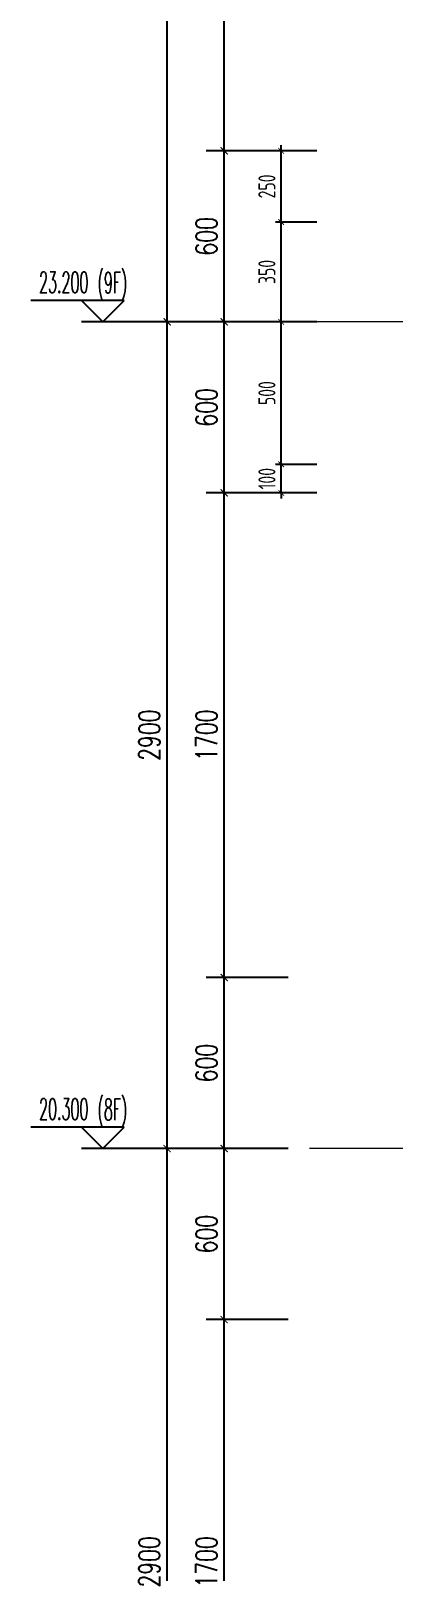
# Model space of a CAD drawing. Extents: x -1307975 to -76406, y -96289 to 379359.
# Drawn here: x -632986 to -631715, y 268298 to 273702 of the extents above; entities that cross this region are included whole.
import ezdxf

# ---------------------------------------------------------------- set-up
doc = ezdxf.new("R2010")
doc.units = 0
doc.header["$LTSCALE"] = 1000
doc.linetypes.add('DOTE', pattern=[2.42, 2, -0.2, 0.02, -0.2])
doc.layers.get('0').update_dxf_attribs({"linetype": 'CONTINUOUS'})
doc.layers.get('DEFPOINTS').update_dxf_attribs({"linetype": 'CONTINUOUS'})
for name, color, linetype in [('DIM', 2, 'CONTINUOUS'), ('DIM_ELEV', 3, 'CONTINUOUS'), ('PUB_DIM', 3, 'CONTINUOUS'), ('PUB_TEXT', 2, 'CONTINUOUS')]:
    doc.layers.add(name, color=color, linetype=linetype)
doc.layers.add('DOTE', color=19, linetype='DOTE', lineweight=9)
doc.styles.add('_TCH_DIM', font='SIMPLEX.shx', dxfattribs={"width": 0.7, "bigfont": 'GBCBIG.shx'})
doc.styles.add('_TCH_DIM_T3', font='SIMPLEX', dxfattribs={"width": 0.705882, "bigfont": 'GBCBIG'})
doc.styles.add('TSSD_DIMENSION', font='Tssdeng.shx', dxfattribs={"width": 0.7, "bigfont": 'tssdchn.shx'})
doc.dimstyles.new('_TCH_ARCH&&25', dxfattribs={"dimtxt": 74.375, "dimasz": 25, "dimexe": 62.5, "dimexo": 75, "dimgap": 25, "dimtad": 1, "dimdec": 0, "dimzin": 0, "dimdsep": 46, "dimtxsty": '_TCH_DIM_T3', "dimblk": 'ARCHTICK', "dimcen": 0.09, "dimclrt": 7, "dimazin": 0, "dimtfac": 1, "dimtdec": 0, "dimtix": 1, "dimtmove": 2, "dimatfit": 3, "dimldrblk": 'ARCHTICK', "dimfxl": 1, "dimtolj": 1, "dimtzin": 0, "dimarcsym": 0})
doc.dimstyles.new('TSSD_20_20', dxfattribs={"dimtxt": 60, "dimasz": 20, "dimexe": 20, "dimexo": 50, "dimgap": 20, "dimtad": 1, "dimdec": 0, "dimzin": 0, "dimdsep": 46, "dimtxsty": 'TSSD_DIMENSION', "dimblk": 'ARCHTICK', "dimblk1": 'ARCHTICK', "dimblk2": 'ARCHTICK', "dimcen": 0, "dimdle": 20, "dimclrt": 7, "dimadec": 0, "dimazin": 0, "dimtfac": 1, "dimtdec": 0, "dimtix": 1, "dimtmove": 2, "dimatfit": 3, "dimfxl": 1, "dimtolj": 1, "dimtzin": 0, "dimarcsym": 0})

# ---------------------------------------------------------------- blocks, each defined once
blk = doc.blocks.new('_ArchTick')
at = {"color": 0, "linetype": 'ByBlock', "const_width": 0.15}
blk.add_lwpolyline([(-0.5, -0.5), (0.5, 0.5)], dxfattribs=at)
blk = doc.blocks.new('*D3289')
at = {"layer": 'DEFPOINTS', "color": 0, "transparency": 16777216}
for p in [(-632107.8, 273280.7), (-631933.2, 273280.7), (-631933.2, 273030.7)]:
    blk.add_point(p, dxfattribs=at)
at = {"layer": 'DIM', "color": 0, "lineweight": -2, "transparency": 16777216}
for p, q in [((-631983.2, 273280.7), (-632127.8, 273280.7)), ((-632107.8, 273010.7), (-632107.8, 273300.7)), ((-631983.2, 273030.7), (-632127.8, 273030.7))]:
    blk.add_line(p, q, dxfattribs=at)
at = {"layer": 'DIM', "color": 0, "lineweight": -2, "transparency": 16777216, "xscale": 20, "yscale": 20, "zscale": 20}
for p, rotation in [((-632107.8, 273280.7), 90), ((-632107.8, 273030.7), 270)]:
    blk.add_blockref('_ArchTick', p, dxfattribs=dict(at, rotation=rotation))
at = {"layer": 'DIM', "color": 7, "transparency": 16777216, "insert": (-632157.8, 273155.7), "char_height": 60, "attachment_point": 5, "rotation": 90, "style": 'TSSD_DIMENSION'}
blk.add_mtext('\\A1;250', dxfattribs=at)
blk = doc.blocks.new('*D3290')
at = {"layer": 'DEFPOINTS', "color": 0, "transparency": 16777216}
for p in [(-632107.8, 273030.7), (-631933.2, 273030.7), (-631933.2, 272680.7)]:
    blk.add_point(p, dxfattribs=at)
at = {"layer": 'DIM', "color": 0, "lineweight": -2, "transparency": 16777216}
for p, q in [((-632107.8, 272660.7), (-632107.8, 273050.7)), ((-631983.2, 273030.7), (-632127.8, 273030.7)), ((-631983.2, 272680.7), (-632127.8, 272680.7))]:
    blk.add_line(p, q, dxfattribs=at)
at = {"layer": 'DIM', "color": 0, "lineweight": -2, "transparency": 16777216, "xscale": 20, "yscale": 20, "zscale": 20}
for p, rotation in [((-632107.8, 273030.7), 90), ((-632107.8, 272680.7), 270)]:
    blk.add_blockref('_ArchTick', p, dxfattribs=dict(at, rotation=rotation))
at = {"layer": 'DIM', "color": 7, "transparency": 16777216, "insert": (-632157.8, 272855.7), "char_height": 60, "attachment_point": 5, "rotation": 90, "style": 'TSSD_DIMENSION'}
blk.add_mtext('\\A1;350', dxfattribs=at)
blk = doc.blocks.new('*D3291')
at = {"layer": 'DEFPOINTS', "color": 0, "transparency": 16777216}
for p in [(-632107.8, 272680.7), (-631933.2, 272680.7), (-631933.2, 272180.7)]:
    blk.add_point(p, dxfattribs=at)
at = {"layer": 'DIM', "color": 0, "lineweight": -2, "transparency": 16777216}
for p, q in [((-631983.2, 272680.7), (-632127.8, 272680.7)), ((-632107.8, 272160.7), (-632107.8, 272700.7)), ((-631983.2, 272180.7), (-632127.8, 272180.7))]:
    blk.add_line(p, q, dxfattribs=at)
at = {"layer": 'DIM', "color": 0, "lineweight": -2, "transparency": 16777216, "xscale": 20, "yscale": 20, "zscale": 20}
for p, rotation in [((-632107.8, 272680.7), 90), ((-632107.8, 272180.7), 270)]:
    blk.add_blockref('_ArchTick', p, dxfattribs=dict(at, rotation=rotation))
at = {"layer": 'DIM', "color": 7, "transparency": 16777216, "insert": (-632157.8, 272430.7), "char_height": 60, "attachment_point": 5, "rotation": 90, "style": 'TSSD_DIMENSION'}
blk.add_mtext('\\A1;500', dxfattribs=at)
blk = doc.blocks.new('*D3307')
at = {"layer": 'DEFPOINTS', "color": 0, "transparency": 16777216}
for p in [(-632307.8, 269180.7), (-632007.8, 269180.7), (-632007.8, 267480.7)]:
    blk.add_point(p, dxfattribs=at)
at = {"layer": 'PUB_DIM', "color": 0, "lineweight": -2, "transparency": 16777216}
for p, q in [((-632082.8, 269180.7), (-632370.3, 269180.7)), ((-632307.8, 267480.7), (-632307.8, 269180.7)), ((-632082.8, 267480.7), (-632370.3, 267480.7))]:
    blk.add_line(p, q, dxfattribs=at)
at = {"layer": 'PUB_DIM', "color": 0, "lineweight": -2, "transparency": 16777216, "xscale": 25, "yscale": 25, "zscale": 25}
for p, rotation in [((-632307.8, 269180.7), 90), ((-632307.8, 267480.7), 270)]:
    blk.add_blockref('_ArchTick', p, dxfattribs=dict(at, rotation=rotation))
at = {"layer": 'PUB_DIM', "color": 7, "transparency": 16777216, "insert": (-632370, 268330.7), "char_height": 74.38, "attachment_point": 5, "rotation": 90, "style": '_TCH_DIM_T3'}
blk.add_mtext('\\A1;1700', dxfattribs=at)
blk = doc.blocks.new('*D3308')
at = {"layer": 'DEFPOINTS', "color": 0, "transparency": 16777216}
for p in [(-632307.8, 269780.7), (-632007.8, 269780.7), (-632007.8, 269180.7)]:
    blk.add_point(p, dxfattribs=at)
at = {"layer": 'PUB_DIM', "color": 0, "lineweight": -2, "transparency": 16777216}
for p, q in [((-632082.8, 269780.7), (-632370.3, 269780.7)), ((-632307.8, 269180.7), (-632307.8, 269780.7)), ((-632082.8, 269180.7), (-632370.3, 269180.7))]:
    blk.add_line(p, q, dxfattribs=at)
at = {"layer": 'PUB_DIM', "color": 0, "lineweight": -2, "transparency": 16777216, "xscale": 25, "yscale": 25, "zscale": 25}
for p, rotation in [((-632307.8, 269780.7), 90), ((-632307.8, 269180.7), 270)]:
    blk.add_blockref('_ArchTick', p, dxfattribs=dict(at, rotation=rotation))
at = {"layer": 'PUB_DIM', "color": 7, "transparency": 16777216, "insert": (-632370, 269480.7), "char_height": 74.38, "attachment_point": 5, "rotation": 90, "style": '_TCH_DIM_T3'}
blk.add_mtext('\\A1;600', dxfattribs=at)
blk = doc.blocks.new('*D3309')
at = {"layer": 'DEFPOINTS', "color": 0, "transparency": 16777216}
for p in [(-632307.8, 270380.7), (-632007.8, 270380.7), (-632007.8, 269780.7)]:
    blk.add_point(p, dxfattribs=at)
at = {"layer": 'PUB_DIM', "color": 0, "lineweight": -2, "transparency": 16777216}
for p, q in [((-632082.8, 270380.7), (-632370.3, 270380.7)), ((-632307.8, 269780.7), (-632307.8, 270380.7)), ((-632082.8, 269780.7), (-632370.3, 269780.7))]:
    blk.add_line(p, q, dxfattribs=at)
at = {"layer": 'PUB_DIM', "color": 0, "lineweight": -2, "transparency": 16777216, "xscale": 25, "yscale": 25, "zscale": 25}
for p, rotation in [((-632307.8, 270380.7), 90), ((-632307.8, 269780.7), 270)]:
    blk.add_blockref('_ArchTick', p, dxfattribs=dict(at, rotation=rotation))
at = {"layer": 'PUB_DIM', "color": 7, "transparency": 16777216, "insert": (-632370, 270080.7), "char_height": 74.38, "attachment_point": 5, "rotation": 90, "style": '_TCH_DIM_T3'}
blk.add_mtext('\\A1;600', dxfattribs=at)
blk = doc.blocks.new('*D3310')
at = {"layer": 'DEFPOINTS', "color": 0, "transparency": 16777216}
for p in [(-632307.8, 272080.7), (-632007.8, 272080.7), (-632007.8, 270380.7)]:
    blk.add_point(p, dxfattribs=at)
at = {"layer": 'PUB_DIM', "color": 0, "lineweight": -2, "transparency": 16777216}
for p, q in [((-632082.8, 272080.7), (-632370.3, 272080.7)), ((-632307.8, 270380.7), (-632307.8, 272080.7)), ((-632082.8, 270380.7), (-632370.3, 270380.7))]:
    blk.add_line(p, q, dxfattribs=at)
at = {"layer": 'PUB_DIM', "color": 0, "lineweight": -2, "transparency": 16777216, "xscale": 25, "yscale": 25, "zscale": 25}
for p, rotation in [((-632307.8, 272080.7), 90), ((-632307.8, 270380.7), 270)]:
    blk.add_blockref('_ArchTick', p, dxfattribs=dict(at, rotation=rotation))
at = {"layer": 'PUB_DIM', "color": 7, "transparency": 16777216, "insert": (-632370, 271230.7), "char_height": 74.38, "attachment_point": 5, "rotation": 90, "style": '_TCH_DIM_T3'}
blk.add_mtext('\\A1;1700', dxfattribs=at)
blk = doc.blocks.new('*D3311')
at = {"layer": 'DEFPOINTS', "color": 0, "transparency": 16777216}
for p in [(-632307.8, 272680.7), (-632007.8, 272680.7), (-632007.8, 272080.7)]:
    blk.add_point(p, dxfattribs=at)
at = {"layer": 'PUB_DIM', "color": 0, "lineweight": -2, "transparency": 16777216}
for p, q in [((-632082.8, 272680.7), (-632370.3, 272680.7)), ((-632307.8, 272080.7), (-632307.8, 272680.7)), ((-632082.8, 272080.7), (-632370.3, 272080.7))]:
    blk.add_line(p, q, dxfattribs=at)
at = {"layer": 'PUB_DIM', "color": 0, "lineweight": -2, "transparency": 16777216, "xscale": 25, "yscale": 25, "zscale": 25}
for p, rotation in [((-632307.8, 272680.7), 90), ((-632307.8, 272080.7), 270)]:
    blk.add_blockref('_ArchTick', p, dxfattribs=dict(at, rotation=rotation))
at = {"layer": 'PUB_DIM', "color": 7, "transparency": 16777216, "insert": (-632370, 272380.7), "char_height": 74.38, "attachment_point": 5, "rotation": 90, "style": '_TCH_DIM_T3'}
blk.add_mtext('\\A1;600', dxfattribs=at)
blk = doc.blocks.new('*D3312')
at = {"layer": 'DEFPOINTS', "color": 0, "transparency": 16777216}
for p in [(-632307.8, 273280.7), (-632007.8, 273280.7), (-632007.8, 272680.7)]:
    blk.add_point(p, dxfattribs=at)
at = {"layer": 'PUB_DIM', "color": 0, "lineweight": -2, "transparency": 16777216}
for p, q in [((-632082.8, 273280.7), (-632370.3, 273280.7)), ((-632307.8, 272680.7), (-632307.8, 273280.7)), ((-632082.8, 272680.7), (-632370.3, 272680.7))]:
    blk.add_line(p, q, dxfattribs=at)
at = {"layer": 'PUB_DIM', "color": 0, "lineweight": -2, "transparency": 16777216, "xscale": 25, "yscale": 25, "zscale": 25}
for p, rotation in [((-632307.8, 273280.7), 90), ((-632307.8, 272680.7), 270)]:
    blk.add_blockref('_ArchTick', p, dxfattribs=dict(at, rotation=rotation))
at = {"layer": 'PUB_DIM', "color": 7, "transparency": 16777216, "insert": (-632370, 272980.7), "char_height": 74.38, "attachment_point": 5, "rotation": 90, "style": '_TCH_DIM_T3'}
blk.add_mtext('\\A1;600', dxfattribs=at)
blk = doc.blocks.new('*D3313')
at = {"layer": 'DEFPOINTS', "color": 0, "transparency": 16777216}
for p in [(-632307.8, 274980.7), (-632007.8, 274980.7), (-632007.8, 273280.7)]:
    blk.add_point(p, dxfattribs=at)
at = {"layer": 'PUB_DIM', "color": 0, "lineweight": -2, "transparency": 16777216}
for p, q in [((-632082.8, 274980.7), (-632370.3, 274980.7)), ((-632307.8, 273280.7), (-632307.8, 274980.7)), ((-632082.8, 273280.7), (-632370.3, 273280.7))]:
    blk.add_line(p, q, dxfattribs=at)
at = {"layer": 'PUB_DIM', "color": 0, "lineweight": -2, "transparency": 16777216, "xscale": 25, "yscale": 25, "zscale": 25}
for p, rotation in [((-632307.8, 274980.7), 90), ((-632307.8, 273280.7), 270)]:
    blk.add_blockref('_ArchTick', p, dxfattribs=dict(at, rotation=rotation))
at = {"layer": 'PUB_DIM', "color": 7, "transparency": 16777216, "insert": (-632370, 274130.7), "char_height": 74.38, "attachment_point": 5, "rotation": 90, "style": '_TCH_DIM_T3'}
blk.add_mtext('\\A1;1700', dxfattribs=at)
blk = doc.blocks.new('*D3320')
at = {"layer": 'DEFPOINTS', "color": 0, "transparency": 16777216}
for p in [(-632507.8, 269780.7), (-632007.8, 269780.7), (-632007.8, 266880.7)]:
    blk.add_point(p, dxfattribs=at)
at = {"layer": 'PUB_DIM', "color": 0, "lineweight": -2, "transparency": 16777216}
for p, q in [((-632082.8, 269780.7), (-632570.3, 269780.7)), ((-632507.8, 266880.7), (-632507.8, 269780.7)), ((-632082.8, 266880.7), (-632570.3, 266880.7))]:
    blk.add_line(p, q, dxfattribs=at)
at = {"layer": 'PUB_DIM', "color": 0, "lineweight": -2, "transparency": 16777216, "xscale": 25, "yscale": 25, "zscale": 25}
for p, rotation in [((-632507.8, 269780.7), 90), ((-632507.8, 266880.7), 270)]:
    blk.add_blockref('_ArchTick', p, dxfattribs=dict(at, rotation=rotation))
at = {"layer": 'PUB_DIM', "color": 7, "transparency": 16777216, "insert": (-632570, 268330.7), "char_height": 74.38, "attachment_point": 5, "rotation": 90, "style": '_TCH_DIM_T3'}
blk.add_mtext('\\A1;2900', dxfattribs=at)
blk = doc.blocks.new('*D3321')
at = {"layer": 'DEFPOINTS', "color": 0, "transparency": 16777216}
for p in [(-632507.8, 272680.7), (-632007.8, 272680.7), (-632007.8, 269780.7)]:
    blk.add_point(p, dxfattribs=at)
at = {"layer": 'PUB_DIM', "color": 0, "lineweight": -2, "transparency": 16777216}
for p, q in [((-632082.8, 272680.7), (-632570.3, 272680.7)), ((-632507.8, 269780.7), (-632507.8, 272680.7)), ((-632082.8, 269780.7), (-632570.3, 269780.7))]:
    blk.add_line(p, q, dxfattribs=at)
at = {"layer": 'PUB_DIM', "color": 0, "lineweight": -2, "transparency": 16777216, "xscale": 25, "yscale": 25, "zscale": 25}
for p, rotation in [((-632507.8, 272680.7), 90), ((-632507.8, 269780.7), 270)]:
    blk.add_blockref('_ArchTick', p, dxfattribs=dict(at, rotation=rotation))
at = {"layer": 'PUB_DIM', "color": 7, "transparency": 16777216, "insert": (-632570, 271230.7), "char_height": 74.38, "attachment_point": 5, "rotation": 90, "style": '_TCH_DIM_T3'}
blk.add_mtext('\\A1;2900', dxfattribs=at)
blk = doc.blocks.new('*D3322')
at = {"layer": 'DEFPOINTS', "color": 0, "transparency": 16777216}
for p in [(-632507.8, 275580.7), (-632007.8, 275580.7), (-632007.8, 272680.7)]:
    blk.add_point(p, dxfattribs=at)
at = {"layer": 'PUB_DIM', "color": 0, "lineweight": -2, "transparency": 16777216}
for p, q in [((-632082.8, 275580.7), (-632570.3, 275580.7)), ((-632507.8, 272680.7), (-632507.8, 275580.7)), ((-632082.8, 272680.7), (-632570.3, 272680.7))]:
    blk.add_line(p, q, dxfattribs=at)
at = {"layer": 'PUB_DIM', "color": 0, "lineweight": -2, "transparency": 16777216, "xscale": 25, "yscale": 25, "zscale": 25}
for p, rotation in [((-632507.8, 275580.7), 90), ((-632507.8, 272680.7), 270)]:
    blk.add_blockref('_ArchTick', p, dxfattribs=dict(at, rotation=rotation))
at = {"layer": 'PUB_DIM', "color": 7, "transparency": 16777216, "insert": (-632570, 274130.7), "char_height": 74.38, "attachment_point": 5, "rotation": 90, "style": '_TCH_DIM_T3'}
blk.add_mtext('\\A1;2900', dxfattribs=at)
blk = doc.blocks.new('*D3398')
at = {"layer": 'DEFPOINTS', "color": 0, "transparency": 16777216}
for p in [(-632107.8, 272180.7), (-631933.2, 272180.7), (-631933.2, 272080.7)]:
    blk.add_point(p, dxfattribs=at)
at = {"layer": 'DIM', "color": 0, "lineweight": -2, "transparency": 16777216}
for p, q in [((-631983.2, 272180.7), (-632127.8, 272180.7)), ((-632107.8, 272180.7), (-632107.8, 272200.7)), ((-632107.8, 272080.7), (-632107.8, 272180.7)), ((-631983.2, 272080.7), (-632127.8, 272080.7)), ((-632107.8, 272080.7), (-632107.8, 272060.7))]:
    blk.add_line(p, q, dxfattribs=at)
at = {"layer": 'DIM', "color": 0, "lineweight": -2, "transparency": 16777216, "xscale": 20, "yscale": 20, "zscale": 20}
for p, rotation in [((-632107.8, 272180.7), 270), ((-632107.8, 272080.7), 90)]:
    blk.add_blockref('_ArchTick', p, dxfattribs=dict(at, rotation=rotation))
at = {"layer": 'DIM', "color": 7, "transparency": 16777216, "insert": (-632157.8, 272130.7), "char_height": 60, "attachment_point": 5, "rotation": 90, "style": 'TSSD_DIMENSION'}
blk.add_mtext('\\A1;100', dxfattribs=at)

msp = doc.modelspace()

# ---------------------------------------------------------------- linework, layer by layer
at = {"layer": 'DIM_ELEV'}
for p, q in [((-632657.85, 272755.72), (-632985.85, 272755.72)), ((-632732.85, 272680.72), (-632807.85, 272755.72)), ((-632732.85, 272680.72), (-632657.85, 272755.72)), ((-632307.85, 272680.72), (-632807.85, 272680.72))]:
    msp.add_line(p, q, dxfattribs=at)
at = {"layer": 'DIM_ELEV', "color": 1}
for p, q in [((-632657.85, 269855.72), (-632985.85, 269855.72)), ((-632732.85, 269780.72), (-632807.85, 269855.72)), ((-632732.85, 269780.72), (-632657.85, 269855.72)), ((-632307.85, 269780.72), (-632807.85, 269780.72))]:
    msp.add_line(p, q, dxfattribs=at)
at = {"layer": 'DOTE', "color": 1, "linetype": 'DOTE', "ltscale": 0.2}
for p, q in [((-628239.13, 272680.72), (-632007.85, 272680.72)), ((-628239.13, 269780.72), (-632007.85, 269780.72))]:
    msp.add_line(p, q, dxfattribs=at)

# ---------------------------------------------------------------- texts
at = {"layer": 'PUB_TEXT', "style": '_TCH_DIM', "width": 0.494118}
for s, p in [('23.200', (-632956.95, 272781.97)), ('(9F)', (-632751.55, 272780.75))]:
    msp.add_text(s, height=74.375, dxfattribs=at).set_placement(p)
at = {"layer": 'PUB_TEXT', "color": 1, "style": '_TCH_DIM', "width": 0.494118}
for s, p in [('(8F)', (-632751.55, 269880.75)), ('20.300', (-632956.95, 269881.97))]:
    msp.add_text(s, height=74.375, dxfattribs=at).set_placement(p)

# ---------------------------------------------------------------- dimensions: what is measured, and where the dimension line sits
at = {"layer": 'DIM'}
for p1, p2, picture, middle in [((-631933.24, 273030.72), (-631933.24, 273280.72), '*D3289', (-632157.85, 273155.72)), ((-631933.24, 272680.72), (-631933.24, 273030.72), '*D3290', (-632157.85, 272855.72)), ((-631933.24, 272180.72), (-631933.24, 272680.72), '*D3291', (-632157.85, 272430.72)), ((-631933.24, 272080.72), (-631933.24, 272180.72), '*D3398', (-632157.85, 272130.72))]:
    dim = msp.add_aligned_dim(p1=p1, p2=p2, distance=174.61, dimstyle='TSSD_20_20', dxfattribs=at)
    dim.commit()
    dim.dimension.update_dxf_attribs({"geometry": picture, "text_midpoint": middle})
at = {"layer": 'PUB_DIM'}
for p1, p2, distance, picture, middle in [((-632007.85, 272680.72), (-632007.85, 275580.72), 500, '*D3322', (-632570.03, 274130.72)), ((-632007.85, 273280.72), (-632007.85, 274980.72), 300, '*D3313', (-632370.03, 274130.72)), ((-632007.85, 272680.72), (-632007.85, 273280.72), 300, '*D3312', (-632370.03, 272980.72)), ((-632007.85, 269780.72), (-632007.85, 272680.72), 500, '*D3321', (-632570.03, 271230.72)), ((-632007.85, 272080.72), (-632007.85, 272680.72), 300, '*D3311', (-632370.03, 272380.72)), ((-632007.85, 270380.72), (-632007.85, 272080.72), 300, '*D3310', (-632370.03, 271230.72)), ((-632007.85, 269780.72), (-632007.85, 270380.72), 300, '*D3309', (-632370.03, 270080.72)), ((-632007.85, 266880.72), (-632007.85, 269780.72), 500, '*D3320', (-632570.03, 268330.72)), ((-632007.85, 269180.72), (-632007.85, 269780.72), 300, '*D3308', (-632370.03, 269480.72)), ((-632007.85, 267480.72), (-632007.85, 269180.72), 300, '*D3307', (-632370.03, 268330.72))]:
    dim = msp.add_aligned_dim(p1=p1, p2=p2, distance=distance, dimstyle='_TCH_ARCH&&25', dxfattribs=at)
    dim.commit()
    dim.dimension.update_dxf_attribs({"geometry": picture, "text_midpoint": middle})

doc.saveas('drawing.dxf')
